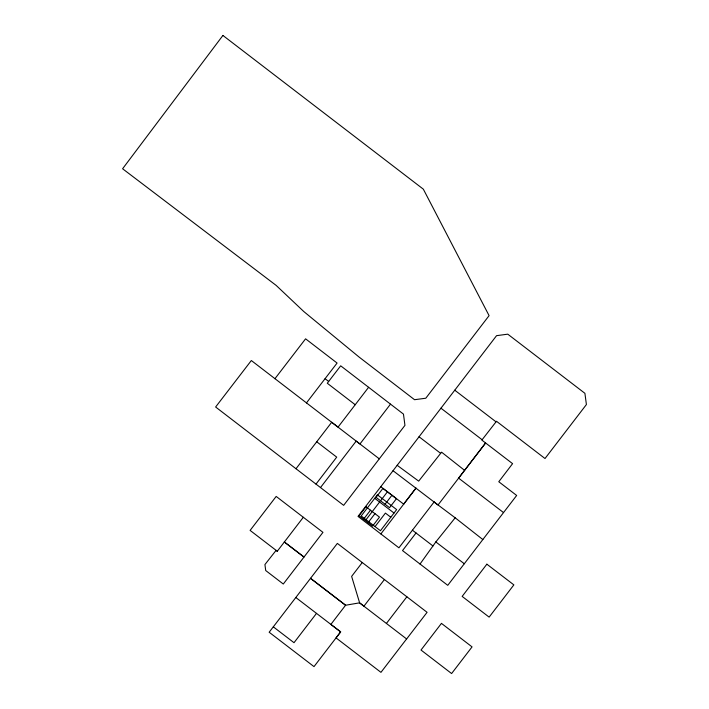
<?xml version="1.0" encoding="UTF-8"?>
<svg xmlns="http://www.w3.org/2000/svg" width="709" height="709" viewBox="0 0 709 709"><rect width="100%" height="100%" fill="white"/><g stroke="black" fill="none" stroke-linecap="round" stroke-linejoin="round"><path stroke-width="1.06" d="M420.029 564.045L435.858 541.898L455.178 517.809L482.838 539.549L447.76 585.333L402.526 550.583L416.059 532.946M303.319 517.278L277.272 551.239L250.109 530.403L276.182 496.424L322.95 532.353L283.29 584.03L265.715 570.541L264.927 564.559L276.076 550.388L277.21 551.247M295.804 597.501L340.648 631.887L314.007 666.62L269.163 632.233L337.351 543.395L427.084 612.319L406.656 638.933M482.838 539.549L516.666 495.458L498.781 481.739L512.589 463.651L481.845 440.094L496.486 421.27L545.008 458.519L586.405 404.547L584.907 393.318L507.777 334.169L496.557 335.667L358.027 516.391L398.919 547.818L434.112 501.954M363.584 519.21L370.479 510.214M366.057 519.697L379.599 502.034M380.547 500.793L387.442 491.798M368.077 522.657L374.972 513.662M385.049 504.241L391.944 495.245M375.061 526.592L385.404 513.103L390.801 517.233M316.506 613.365L294.013 642.7L273.311 626.836M380.857 533.939L415.97 488.146M362.264 562.529L351.629 576.382L359.614 602.836L363.939 606.168L384.411 579.537M345.567 605.247L330.873 624.407L340.648 631.887L336.048 637.896L380.955 672.354L406.594 638.942L359.552 602.845L345.567 605.247L310.498 578.34M503.514 512.572L458.608 478.132L485.603 442.974L438.02 505.003L393.016 470.696M386.432 623.424L406.877 596.783M274.924 378.721L305.579 338.822L337.085 363.052L306.439 402.934M355.2 404.724L327.292 383.25L340.692 365.817L403.465 414.109L404.945 425.356L343.652 505.349L215.625 407.001L251.332 360.526L379.315 458.856M295.999 468.738L331.706 422.263L338.025 427.137L368.6 387.291M315.992 484.105L336.713 457.128L316.719 441.778M320.503 487.553L356.184 441.104L359.95 443.985L390.499 404.139M397.164 465.299L418.682 481.127L441.583 452.174L464.59 470.359M403.625 504.161L415.917 488.155M455.178 517.809L434.05 501.963M380.733 486.702L403.687 504.152M374.733 498.321L394.027 513.032M454.753 390.189L496.034 421.837M440.945 408.189L482.12 439.748M419.046 436.762L440.67 453.352M325.077 378.695L328.675 381.46M435.796 541.906L464.306 563.752M284.362 541.986L304.019 557.061L284.309 541.995M310.551 578.331L345.62 605.238M412.399 530.19L432.951 545.957M222.91 35.45L122.595 168.76L276.147 285.399L303.78 311.526L359.091 357.061L414.543 399.708L425.79 398.228L489.086 315.638L423.344 189.179L222.91 35.45M365.977 506.767L359.082 515.762L372.579 526.105L379.475 517.109L365.977 506.767M377.401 494.838L361.2 515.975L380.458 530.731L396.65 509.594L377.401 494.838M382.949 488.35L376.054 497.346L389.542 507.688L396.437 498.693L382.949 488.35M441.45 623.379L421.004 650.038L451.606 673.55L472.061 646.892L441.45 623.379M486.861 564.187L462.153 596.402L489.13 617.122L513.865 584.881L486.861 564.187"/></g></svg>
